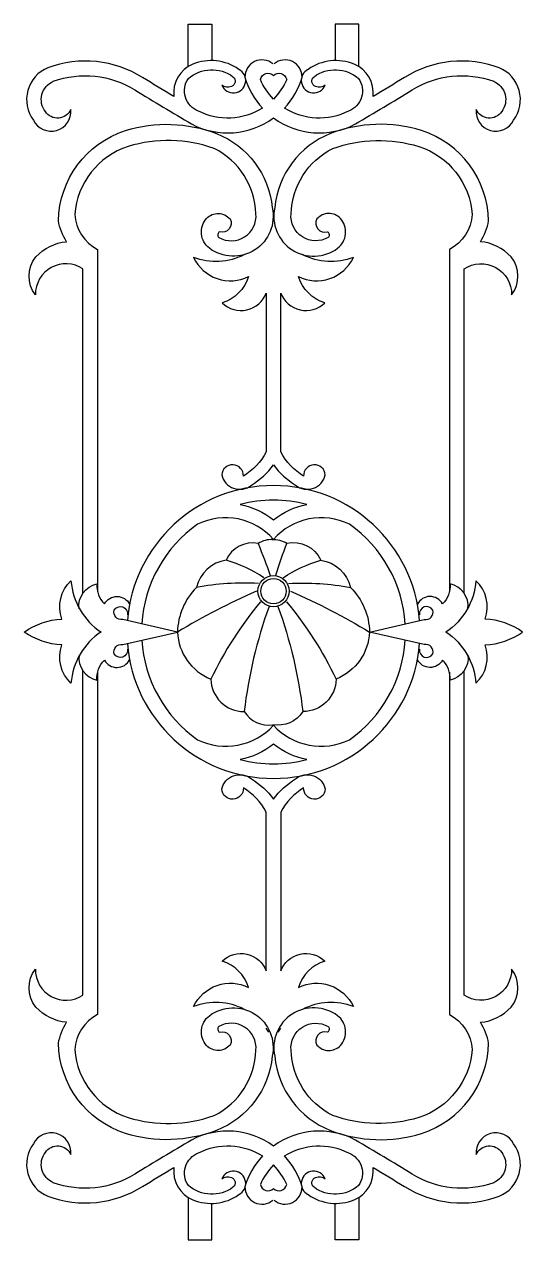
# Model space of a CAD drawing. Extents: x 1447 to 1719, y 120 to 784.
import ezdxf

# ---------------------------------------------------------------- set-up
doc = ezdxf.new("R2010")
doc.units = 0
doc.header["$LTSCALE"] = 0.85
doc.header["$MEASUREMENT"] = 0
doc.layers.add('3', color=3, linetype='CONTINUOUS')
doc.layers.add('4', color=4, linetype='CONTINUOUS')

msp = doc.modelspace()

# ---------------------------------------------------------------- linework, layer by layer
at = {"layer": '3'}
for radius in [8.55, 6.95]:
    msp.add_circle((1582.58, 474.71), radius, dxfattribs=at)
at = {"layer": '4'}
for points in [[(1536.08, 761.31), (1536.08, 784.39), (1548.88, 784.39), (1548.88, 764.56)], [(1629.09, 761.31), (1629.09, 784.39), (1616.29, 784.39), (1616.29, 764.56)], [(1536.08, 143.48), (1536.08, 120.39), (1548.88, 120.39), (1548.88, 140.22)], [(1629.09, 143.48), (1629.09, 120.39), (1616.29, 120.39), (1616.29, 140.22)]]:
    msp.add_lwpolyline(points, dxfattribs=at)
for points in [[(1582.25, 762.83, 0.639141), (1567, 755.5, 0.116201), (1576.51, 738.64, -0.267339), (1541.66, 737.01, -0.493753), (1536.12, 754.81, -0.350298), (1560.44, 755.78, -0.58198), (1559.61, 750.39, -0.291352), (1554.36, 751.22, 1.46105), (1563.61, 759.78, 0.258511), (1538.47, 762.54, 0.333969), (1528.19, 744.99, -0.002611), (1511.15, 755.3, 0.232789), (1459.46, 760.68, 0.488398), (1451.56, 731.99, 0.834135), (1471.93, 737.84, -0.583777), (1458.05, 736.67, -0.487687), (1462.39, 753.24, -0.232112), (1506.93, 748.51, 0.004707), (1537.86, 729.96, 0.287599), (1582.58, 733.21, 0.287599), (1627.3, 729.96, 0.004707), (1658.24, 748.51, -0.232112), (1702.77, 753.24, -0.487687), (1707.12, 736.67, -0.583777), (1693.24, 737.84, 0.834135), (1713.61, 731.99, 0.488398), (1705.71, 760.68, 0.232789), (1654.02, 755.3, -0.002611), (1636.97, 744.99, 0.333969), (1626.7, 762.54, 0.258511), (1601.55, 759.78, 1.46105), (1610.81, 751.22, -0.291352), (1605.56, 750.39, -0.58198), (1604.73, 755.78, -0.350298), (1629.04, 754.81, -0.493753), (1623.51, 737.01, -0.267339), (1588.66, 738.64, 0.116201), (1598.16, 755.5, 0.639141), (1582.91, 762.83)], [(1478.58, 473.59), (1478.58, 650.72, 0.605064), (1452.6, 636.57, -0.340697), (1452.89, 657.41, -0.181541), (1469.66, 665.62, -0.099255), (1465.18, 677.06, -0.320072), (1501.78, 726.37, -0.167919), (1551.49, 724.73, -0.281069), (1581.87, 684.22, -0.696037), (1547.57, 662.05, -0.43426), (1546.06, 678.37, -0.441845), (1558.89, 678.06, -0.691318), (1553.17, 671.1, 0.480634), (1552.74, 667.93, 0.605584), (1573.02, 680.88, 0.27404), (1550.22, 716.54, 0.16243), (1503.24, 717.64), (1503.24, 717.64), (1503.24, 717.64, 0.305252), (1474.1, 680.51, 0.268151), (1486.58, 661.42), (1486.58, 474.36)], [(1686.58, 473.59), (1686.58, 650.72, -0.605064), (1712.57, 636.57, 0.340697), (1712.28, 657.41, 0.181541), (1695.51, 665.62, 0.099255), (1699.99, 677.06, 0.320072), (1663.39, 726.37, 0.167919), (1613.68, 724.73, 0.281069), (1583.29, 684.22, 0.696037), (1617.6, 662.05, 0.43426), (1619.11, 678.37, 0.441845), (1606.27, 678.06, 0.691318), (1612, 671.1, -0.480634), (1612.43, 667.93, -0.605584), (1592.15, 680.88, -0.27404), (1614.95, 716.54, -0.16243), (1661.93, 717.64), (1661.93, 717.64), (1661.93, 717.64, -0.305252), (1691.07, 680.51, -0.268151), (1678.58, 661.42), (1678.58, 474.36)], [(1566.73, 658.58, -0.213136), (1538.96, 656.97, 0.416794), (1568.99, 646.53, -0.243735), (1554.63, 632.17, 0.543261), (1578.58, 637.57), (1578.58, 550.78, -0.133994), (1566.13, 537.6, 0.979984), (1554.3, 538.26, 0.554385), (1570.51, 532.56, 0.095047), (1582.58, 543.69, 0.095047), (1594.65, 532.56, 0.554385), (1610.87, 538.26, 0.979984), (1599.04, 537.6, -0.133994), (1586.58, 550.78), (1586.58, 637.57, 0.543261), (1610.54, 632.17, -0.243735), (1596.17, 646.53, 0.416794), (1626.21, 656.97, -0.213136), (1598.44, 658.58)], [(1654.45, 456.83, 0.22771), (1624.04, 511.26, 0.340018), (1582.58, 502.96, 0.340018), (1541.13, 511.26, 0.22771), (1510.72, 456.83)], [(1574.18, 500.74, 0.352283), (1556.8, 491.66, 3.216185)], [(1582.22, 502.95, 0.143779), (1574.18, 500.74, -0.015323), (1580.81, 483.25, -0.015323)], [(1581.71, 502.95, -0.143779), (1589.8, 500.93, 0.015323), (1583.6, 483.28, 0.015323)], [(1589.8, 500.93, -0.351297), (1608.37, 491.66, -3.216185)], [(1577.24, 482, 0.079294), (1556.8, 491.66, 0.302561), (1540.53, 476.75)], [(1587.92, 482, -0.079294), (1608.37, 491.66, -0.302561), (1624.64, 476.75)], [(1488.44, 452.49, 0.227184), (1472.05, 424.4, -0.295439), (1466.99, 445.3, -0.138373), (1446.58, 452.39, -0.138373), (1466.99, 459.48, -0.295439), (1472.05, 480.39, 0.227184), (1488.44, 452.3)], [(1476.45, 465.08, -0.386328), (1486.18, 478.65, 0.211637), (1490.31, 467.74, -0.598169), (1504.03, 467.61, 1.452142)], [(1574.35, 478.97, 0.058172), (1540.53, 476.75, 0.190734), (1530.16, 452.39)], [(1590.82, 478.97, -0.058172), (1624.64, 476.75, -0.191997), (1635, 452.39)], [(1688.72, 465.08, 0.386328), (1678.99, 478.65, -0.211637), (1674.86, 467.74, 0.598169), (1661.14, 467.61, -1.452142)], [(1676.73, 452.49, -0.227184), (1693.11, 424.4, 0.295439), (1698.17, 445.3, 0.138373), (1718.58, 452.39, 0.138373), (1698.17, 459.48, 0.295439), (1693.11, 480.39, -0.227184), (1676.73, 452.3)], [(1573.24, 474.75, 0.029095), (1530.16, 452.39, 0.295906), (1548.39, 426.71, -42.506543)], [(1591.93, 474.75, -0.029484), (1635, 452.39, -0.295042), (1616.78, 426.71, 42.506543)], [(1502.86, 442.98, -0.821382), (1495.58, 440.43, -0.552006), (1500.29, 445.57), (1530.16, 452.39), (1500.29, 459.21, -0.552006), (1495.58, 464.35, -0.821382), (1502.86, 461.8)], [(1575.52, 468.94, 0.060913), (1548.39, 426.71, 0.411063), (1566.59, 408.9)], [(1580.15, 466.36, 0.056432), (1566.59, 408.9, 0.292443), (1582.14, 401.7)], [(1585.02, 466.36, -0.056432), (1598.58, 408.9, -0.29976), (1582.14, 401.7)], [(1589.65, 468.94, -0.060913), (1616.78, 426.71, -0.411063), (1598.58, 408.9)], [(1662.31, 442.98, 0.821382), (1669.59, 440.43, 0.552006), (1664.88, 445.57), (1635, 452.39), (1664.88, 459.21, 0.552006), (1669.59, 464.35, 0.821382), (1662.31, 461.8)], [(1510.72, 447.95, 0.22771), (1541.13, 393.52, 0.331506), (1582.58, 401.43, 0.331506), (1624.04, 393.52, 0.22771), (1654.45, 447.95, 0.22771)], [(1476.45, 439.71, 0.386328), (1486.18, 426.13, -0.211637), (1490.31, 437.04, 0.598169), (1504.03, 437.18, -1.452142)], [(1688.72, 439.71, -0.386328), (1678.99, 426.13, 0.211637), (1674.86, 437.04, -0.598169), (1661.14, 437.18, 1.452142)], [(1486.58, 430.42), (1486.58, 243.36, 0.268151), (1474.1, 224.27, 0.305252), (1503.24, 187.15), (1503.24, 187.15), (1503.24, 187.15, 0.16243), (1550.22, 188.24, 0.27404), (1573.02, 223.91, 0.605584), (1552.74, 236.85, 0.480634), (1553.17, 233.68, -0.691318), (1558.89, 226.73, -0.441845), (1546.06, 226.42, -0.43426), (1547.57, 242.74, -0.696037), (1581.87, 220.57, -0.281069), (1551.49, 180.05, -0.167919), (1501.78, 178.41, -0.320072), (1465.18, 227.73, -0.099255), (1469.66, 239.16, -0.181541), (1452.89, 247.37, -0.340697), (1452.6, 268.22, 0.605064), (1478.58, 254.06), (1478.58, 431.19)], [(1678.58, 430.42), (1678.58, 243.36, -0.268151), (1691.07, 224.27, -0.305252), (1661.93, 187.15), (1661.93, 187.15), (1661.93, 187.15, -0.16243), (1614.95, 188.24, -0.27404), (1592.15, 223.91, -0.605584), (1612.43, 236.85, -0.480634), (1612, 233.68, 0.691318), (1606.27, 226.73, 0.441845), (1619.11, 226.42, 0.43426), (1617.6, 242.74, 0.696037), (1583.29, 220.57, 0.281069), (1613.68, 180.05, 0.167919), (1663.39, 178.41, 0.320072), (1699.99, 227.73, 0.099255), (1695.51, 239.16, 0.181541), (1712.28, 247.37, 0.340697), (1712.57, 268.22, -0.605064), (1686.58, 254.06), (1686.58, 431.19)], [(1566.73, 246.2, 0.213136), (1538.96, 247.81, -0.416794), (1568.99, 258.26, 0.243735), (1554.63, 272.61, -0.543261), (1578.58, 267.21), (1578.58, 354, 0.133994), (1566.13, 367.18, -0.979984), (1554.3, 366.53, -0.554385), (1570.51, 372.22, -0.095047), (1582.58, 361.09, -0.095047), (1594.65, 372.22, -0.554385), (1610.87, 366.53, -0.979984), (1599.04, 367.18, 0.133994), (1586.58, 354), (1586.58, 267.21, -0.543261), (1610.54, 272.61, 0.243735), (1596.17, 258.26, -0.416794), (1626.21, 247.81, 0.213136), (1598.44, 246.2)], [(1580.1, 233.78, 0.01988), (1578.58, 236.04, 0.01988)], [(1585.07, 233.78, -0.01988), (1586.58, 236.04, -0.01988)], [(1582.91, 141.95, 0.639141), (1598.16, 149.28, 0.116201), (1588.66, 166.14, -0.267339), (1623.51, 167.77, -0.493753), (1629.04, 149.97, -0.350298), (1604.73, 149.01, -0.58198), (1605.56, 154.39, -0.291352), (1610.81, 153.56, 1.46105), (1601.55, 145, 0.258511), (1626.7, 142.24, 0.333969), (1636.97, 159.8, -0.002611), (1654.02, 149.48, 0.232789), (1705.71, 144.1, 0.488398), (1713.61, 172.79, 0.834135), (1693.24, 166.95, -0.583777), (1707.12, 168.11, -0.487687), (1702.77, 151.54, -0.232112), (1658.24, 156.28, 0.004707), (1627.3, 174.82, 0.287599), (1582.58, 171.57, 0.287599), (1537.86, 174.82, 0.004707), (1506.93, 156.28, -0.232112), (1462.39, 151.54, -0.487687), (1458.05, 168.11, -0.583777), (1471.93, 166.95, 0.834135), (1451.56, 172.79, 0.488398), (1459.46, 144.1, 0.232789), (1511.15, 149.48, -0.002611), (1528.19, 159.8, 0.333969), (1538.47, 142.24, 0.258511), (1563.61, 145, 1.46105), (1554.36, 153.56, -0.291352), (1559.61, 154.39, -0.58198), (1560.44, 149.01, -0.350298), (1536.12, 149.97, -0.493753), (1541.66, 167.77, -0.267339), (1576.51, 166.14, 0.116201), (1567, 149.28, 0.639141), (1582.25, 141.95)]]:
    msp.add_lwpolyline(points, format="xyb", dxfattribs=at)
for points in [[(1582.58, 756.49, -0.594717), (1589.77, 754.25, -0.092824), (1582.58, 743.57, -0.092824), (1575.4, 754.25, -0.594717)], [(1582.58, 513.68, -0.120498), (1600.7, 522.07, 0.127873), (1564.47, 522.07, -0.120498)], [(1564.47, 382.71, 0.127873), (1600.7, 382.71, -0.120498), (1582.58, 391.1, -0.120498)], [(1582.58, 148.29, 0.594717), (1589.77, 150.54, 0.092824), (1582.58, 161.21, 0.092824), (1575.4, 150.54, 0.594717)]]:
    msp.add_lwpolyline(points, format="xyb", close=True, dxfattribs=at)
for start, end in [(4.47247, 175.52753), (184.47247, 355.52753)]:
    msp.add_arc((1582.58, 452.39), 80, start, end, dxfattribs=at)

doc.saveas('drawing.dxf')
